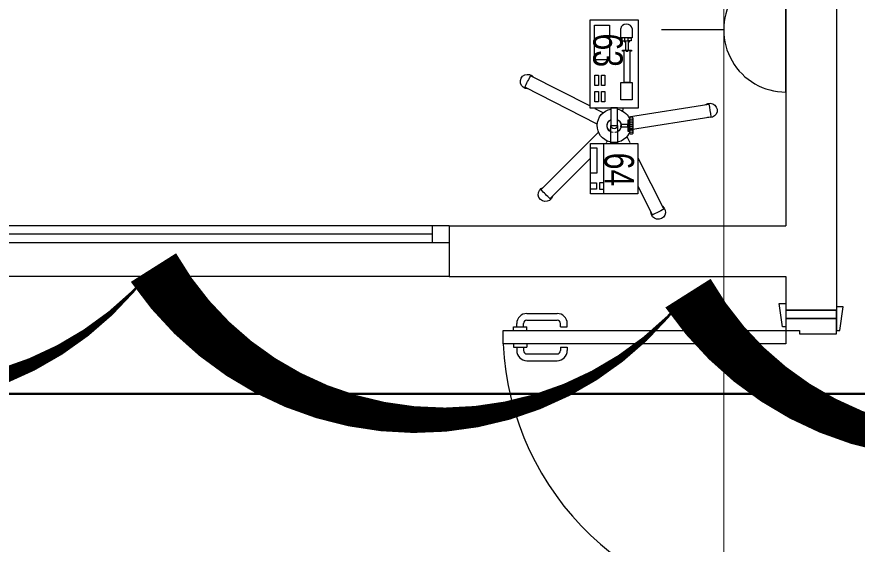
# Model space of a CAD drawing. Header units: metres. Extents: x 75097 to 220695, y -1557923 to -1361206.
# Drawn here: x 103917 to 106412, y -1465699 to -1464135 of the extents above; entities that cross this region are included whole.
import ezdxf

# ---------------------------------------------------------------- set-up
doc = ezdxf.new("R2010")
doc.units = ezdxf.units.M
doc.layers.get('0').update_dxf_attribs({"lineweight": 0})
for name, color, linetype, lineweight in [('A-100 - Copy$0$Aluminum', 8, 'Continuous', 0), ('A-100 - Copy$0$Medical Equipment and Furniture', 8, 'Continuous', 0), ('A-100 - Copy$0$Medical Equipment and Furniture1', 8, 'Continuous', 5), ('A-100 - Copy$0$Medical Equipment and Furniture2', 8, 'Continuous', 13), ('A-100 - Copy$0$Walls', 8, 'Continuous', 0), ('A-100 - Copy$0$Wooden Joinery', 8, 'Continuous', 0), ('E-LG', 245, 'Continuous', 30)]:
    doc.layers.add(name, color=color, linetype=linetype, lineweight=lineweight)
doc.layers.add('E-POWR', color=7, linetype='Continuous', lineweight=9, true_color=0x4e7e3e)
doc.layers.add('REV 01', color=7, linetype='Continuous', lineweight=0, true_color=0xe41b4d)
doc.styles.add('A-100 - Copy$0$X3G_ENTITY_257CFD', font='swisscl.ttf', dxfattribs={"height": 200})

# ---------------------------------------------------------------- blocks, each defined once
blk = doc.blocks.new('NORMAL SOCKET')
at = {"layer": 'E-POWR'}
for p, q in [((0, 307.7), (0, 615.4)), ((-307.7, 0), (307.7, 0))]:
    blk.add_line(p, q, dxfattribs=at)
blk.add_ellipse((0, 0), major_axis=(32.8, 305.9), ratio=1, start_param=4.81904, end_param=7.960633, dxfattribs=at)
blk = doc.blocks.new('A-100 - Copy$0$Syringe')
at = {"layer": 'A-100 - Copy$0$Medical Equipment and Furniture2'}
for points in [[(42.9739, -11.5277), (42.7139, -11.5277), (42.7139, -11.3827), (42.9739, -11.3827), (42.9739, -11.5277)], [(42.7384, -11.5086), (42.7658, -11.5086), (42.7658, -11.475), (42.7384, -11.475)], [(42.779, -11.4899), (42.779, -11.487), (42.7748, -11.487), (42.7748, -11.5), (42.779, -11.5), (42.779, -11.497)], [(42.8023, -11.4899), (42.779, -11.4899)], [(42.779, -11.497), (42.8023, -11.497)], [(42.8055, -11.4851), (42.8055, -11.48), (42.8023, -11.48), (42.8023, -11.5069), (42.8055, -11.5069), (42.8055, -11.5019)], [(42.8055, -11.5019), (42.8984, -11.5019), (42.8984, -11.4851), (42.8055, -11.4851)], [(42.8055, -11.4899), (42.8055, -11.497)], [(42.8055, -11.497), (42.8055, -11.4899)], [(42.8055, -11.497), (42.8055, -11.4899)]]:
    blk.add_lwpolyline(points, dxfattribs=at)
for points in [[(42.8312, -11.3974), (42.7289, -11.3974), (42.7289, -11.4415), (42.8312, -11.4415)], [(42.9073, -11.3985), (42.8765, -11.3985), (42.8765, -11.4091), (42.9073, -11.4091)], [(42.956, -11.3985), (42.9252, -11.3985), (42.9252, -11.4091), (42.956, -11.4091)], [(42.9073, -11.4175), (42.8765, -11.4175), (42.8765, -11.4281), (42.9073, -11.4281)], [(42.956, -11.4175), (42.9252, -11.4175), (42.9252, -11.4281), (42.956, -11.4281)], [(42.9498, -11.475), (42.8984, -11.475), (42.8984, -11.5086), (42.9498, -11.5086)], [(42.7748, -11.487), (42.7658, -11.487), (42.7658, -11.4777), (42.7748, -11.4777)], [(42.7748, -11.4967), (42.7658, -11.4967), (42.7658, -11.5059), (42.7748, -11.5059)]]:
    blk.add_lwpolyline(points, close=True, dxfattribs=at)
at = {"layer": 'A-100 - Copy$0$Medical Equipment and Furniture2', "extrusion": (0, 0, -1)}
blk.add_ellipse((42.7384, -11.4918), major_axis=(0, 0.0168), ratio=0.733735, start_param=3.141593, end_param=6.283185, dxfattribs=at)
blk = doc.blocks.new('A-100 - Copy$0$Infusion')
at = {"layer": 'A-100 - Copy$0$Medical Equipment and Furniture2'}
for points in [[(43.0793, -11.3852), (43.0793, -11.5252), (43.2293, -11.5252), (43.2293, -11.3852), (43.0793, -11.3852)], [(43.1962, -11.4242), (43.1962, -11.4114), (43.215, -11.4114), (43.215, -11.4242)]]:
    blk.add_lwpolyline(points, dxfattribs=at)
for points in [[(43.0793, -11.3852), (43.0793, -11.4242), (43.2293, -11.4242), (43.2293, -11.3852)], [(43.0927, -11.3852), (43.0927, -11.404), (43.1673, -11.404), (43.1673, -11.3852)], [(43.1962, -11.3852), (43.1962, -11.4027), (43.215, -11.4027), (43.215, -11.3852)]]:
    blk.add_lwpolyline(points, close=True, dxfattribs=at)
blk = doc.blocks.new('A-100 - Copy$0$Infusion Syringe')
at = {"layer": 'A-100 - Copy$0$Medical Equipment and Furniture1'}
for p, q in [((43.0225, -11.4053), (42.9127, -11.1899)), ((42.9683, -11.3827), (42.8788, -11.2071)), ((43.0459, -11.409), (43.2169, -11.238)), ((43.1234, -11.3852), (43.2437, -11.2649)), ((42.9886, -11.4225), (42.9765, -11.3988)), ((42.9753, -11.4431), (42.9739, -11.4433)), ((43.0124, -11.4411), (43.017, -11.4365)), ((43.0234, -11.4354), (43.017, -11.4365)), ((43.0357, -11.4374), (43.0414, -11.4403)), ((43.0444, -11.4461), (43.0414, -11.4403)), ((43.0728, -11.4359), (43.0766, -11.432)), ((43.0175, -11.473), (43.0233, -11.476)), ((43.0297, -11.4749), (43.0233, -11.476)), ((43.0407, -11.4693), (43.0453, -11.4647)), ((43.0463, -11.4583), (43.0453, -11.4647)), ((43.0791, -11.4595), (43.0793, -11.4596)), ((43.0006, -11.498), (42.9627, -11.7368)), ((42.9838, -11.4812), (42.9765, -11.4824)), ((43.0592, -11.4932), (43.0766, -11.502)), ((43.0381, -11.5039), (43.0003, -11.7427)), ((43.1221, -11.5252), (43.2746, -11.6029)), ((43.2058, -11.5252), (43.2919, -11.5691))]:
    blk.add_line(p, q, dxfattribs=at)
for points in [[(43.0266, -11.4455), (43.0266, -11.4649), (42.9739, -11.4649), (42.9739, -11.4455)], [(43.0266, -11.4455), (43.0266, -11.4649), (43.0793, -11.4649), (43.0793, -11.4455)], [(43.043, -11.4963), (43.043, -11.5009), (43.0102, -11.5009), (43.0102, -11.4963)]]:
    blk.add_lwpolyline(points, close=True, dxfattribs=at)
for points in [[(43.0302, -11.4759), (43.0302, -11.4963), (43.0229, -11.4963), (43.0229, -11.4759)], [(43.0046, -11.5009), (43.0485, -11.5009)], [(43.0485, -11.5116), (43.0046, -11.5116)]]:
    blk.add_lwpolyline(points, dxfattribs=at)
for centre, radius, start, end in [((42.8958, -11.1985), 0.0214, 359.734, 234.266), ((43.0266, -11.4552), 0.2881, 113.2187, 120.7813), ((43.2303, -11.2515), 0.0214, 287.734, 162.266), ((43.0266, -11.4552), 0.2881, 41.2187, 48.7813), ((43.0266, -11.4552), 0.0501, 296.8163, 169.3714), ((43.0266, -11.4552), 0.021, 6.8276, 152.4616), ((43.0266, -11.4552), 0.00972, 270, 90), ((43.0266, -11.4552), 0.0501, 190.6286, 243.1837), ((43.0266, -11.4552), 0.021, 207.5384, 353.1724), ((43.2833, -11.586), 0.0214, 215.734, 90.266), ((43.0266, -11.4552), 0.2881, 329.2187, 336.7813), ((42.9815, -11.7398), 0.0214, 143.734, 18.266), ((43.0266, -11.4552), 0.2881, 257.2187, 264.7813)]:
    blk.add_arc(centre, radius, start, end, dxfattribs=at)
for centre in [(43.0046, -11.5062), (43.0101, -11.5062), (43.0156, -11.5062), (43.0211, -11.5062), (43.0266, -11.5062), (43.0321, -11.5062), (43.0375, -11.5062), (43.043, -11.5062), (43.0485, -11.5062)]:
    blk.add_ellipse(centre, major_axis=(0, -0.00537), ratio=0.510594, start_param=3.141593, end_param=9.424778, dxfattribs=at)
for name in ['A-100 - Copy$0$Syringe', 'A-100 - Copy$0$Infusion']:
    blk.add_blockref(name, (0, 0), dxfattribs=at)
blk = doc.blocks.new('A-100 - Copy$0$A$C009F45C9')
at = {"layer": 'A-100 - Copy$0$Wooden Joinery'}
for p, q in [((844, -1650), (754, -1650)), ((844, -1670), (754, -1670)), ((724, -1690), (724, -1680)), ((744, -1690), (724, -1690)), ((744, -1690), (744, -1680)), ((884, -1690), (844, -1690)), ((844, -1700), (844, -1690)), ((854, -1690), (854, -1680)), ((874, -1690), (874, -1680)), ((884, -1700), (884, -1690)), ((844, -1740), (844, -1750)), ((884, -1740), (884, -1750)), ((724, -1750), (724, -1760)), ((744, -1750), (724, -1750)), ((744, -1750), (744, -1760)), ((844, -1770), (754, -1770)), ((884, -1750), (844, -1750)), ((854, -1750), (854, -1760)), ((874, -1750), (874, -1760)), ((844, -1790), (754, -1790))]:
    blk.add_line(p, q, dxfattribs=at)
for points in [[(-75, -60), (-85, -60), (-95, 10), (-75, 10)], [(75, -50), (85, -50), (95, 20), (75, 20)], [(75, -100), (914, -100), (914, -60), (75, -60)], [(75, -1700), (914, -1700), (914, -1740), (75, -1740)], [(75, -1700), (914, -1700), (914, -1740), (75, -1740)], [(-75, -1740), (-85, -1740), (-95, -1810), (-75, -1810)], [(75, -1750), (85, -1750), (95, -1820), (75, -1820)]]:
    blk.add_lwpolyline(points, close=True, dxfattribs=at)
for points in [[(75, -25), (-75, -25), (-75, 0), (75, 0), (75, -25)], [(75, -25), (75, -60), (35, -60), (35, -70), (-75, -70), (-75, -25), (75, -25)], [(75, -1775), (75, -1740), (35, -1740), (35, -1730), (-75, -1730), (-75, -1775), (75, -1775)], [(75, -1775), (-75, -1775), (-75, -1800), (75, -1800), (75, -1775)]]:
    blk.add_lwpolyline(points, dxfattribs=at)
for centre, radius, start, end in [((75, -60), 840, 270, 357.2706), ((75, -1740), 840, 2.7294, 90), ((754, -1680), 30, 90, 180), ((754, -1680), 10, 90, 180), ((844, -1680), 30, 0, 90), ((844, -1680), 10, 0, 90), ((754, -1760), 30, 180, 270), ((754, -1760), 10, 180, 270), ((844, -1760), 10, 270, 0), ((844, -1760), 30, 270, 0)]:
    blk.add_arc(centre, radius, start, end, dxfattribs=at)
blk = doc.blocks.new('A-100 - Copy')
at = {"layer": 'A-100 - Copy$0$Aluminum'}
for p, q in [((105200.3, -1464754.7, 2.4), (103400.3, -1464754.7, 2.4)), ((105150.3, -1464754.7, 2.4), (105150.3, -1464804.7, 2.4)), ((105150.3, -1464779.7, 2.4), (103450.3, -1464779.7, 2.4)), ((105200.3, -1464804.7, 2.4), (103400.3, -1464804.7, 2.4)), ((105200.3, -1464904.5, 2.4), (103400.3, -1464904.5, 2.4))]:
    blk.add_line(p, q, dxfattribs=at)
at = {"layer": 'A-100 - Copy$0$Walls'}
for p, q in [((106200.3, -1458424.2, 2.4), (106200.3, -1464754.7, 2.4)), ((106350.3, -1458424.2, 2.4), (106350.3, -1465004.5, 2.4)), ((105200.3, -1464754.7, 2.4), (106200.3, -1464754.7, 2.4)), ((105200.3, -1464754.7, 2.4), (105200.3, -1464904.5, 2.4)), ((105200.3, -1464904.5, 2.4), (106200.3, -1464904.5, 2.4)), ((106200.3, -1464904.5, 2.4), (106200.3, -1465004.5, 2.4))]:
    blk.add_line(p, q, dxfattribs=at)
at = {"layer": 'A-100 - Copy$0$Walls', "elevation": 2.4}
blk.add_lwpolyline([(106200.3, -1465004.5), (106350.3, -1465004.5)], dxfattribs=at)
at = {"layer": 'A-100 - Copy$0$Medical Equipment and Furniture', "xscale": -1000.000000000003, "yscale": 1000.000000000003, "zscale": 1000, "rotation": 90}
blk.add_blockref('A-100 - Copy$0$Infusion Syringe', (94235.1, -1421430.7, 2.4), dxfattribs=at)
at = {"layer": 'A-100 - Copy$0$Wooden Joinery', "rotation": 179.9999999999999}
blk.add_blockref('A-100 - Copy$0$A$C009F45C9', (106275.3, -1466804.5, 2.4), dxfattribs=at)
at = {"layer": 'A-100 - Copy$0$Medical Equipment and Furniture', "char_height": 87.47, "attachment_point": 8, "rotation": 270, "style": 'A-100 - Copy$0$X3G_ENTITY_257CFD'}
for s, insert in [('63', (105627.2, -1464233.8, 2.4)), ('64', (105660.6, -1464587.4, 2.4))]:
    blk.add_mtext(s, dxfattribs=dict(at, insert=insert))

msp = doc.modelspace()

# ---------------------------------------------------------------- linework, layer by layer
at = {"layer": 'E-LG', "color": 1}
msp.add_lwpolyline([(94285.3, -1464444.8), (94394.2, -1464765.8), (95724.9, -1464765.8), (95812.3, -1464469.8), (95918.6, -1464786.2), (95918.6, -1465252.9), (115237, -1465252.9)], dxfattribs=at)
at = {"layer": 'E-POWR', "const_width": 3, "elevation": 2.4}
msp.add_lwpolyline([(101301.6, -1469493.1), (103357.4, -1469493.1), (106015.7, -1469501.2), (106015.7, -1467084.4), (106015.7, -1464173.3), (106016.1, -1461849.7), (106016.1, -1460882), (106016, -1459903.3), (106016, -1458477.5), (100683.9, -1458477.5), (100683.9, -1459987.1), (100165.7, -1459987.1), (100165.7, -1461482.9)], dxfattribs=at)

# ---------------------------------------------------------------- block references
at = {"layer": 'E-POWR', "color": 85, "xscale": 0.6, "yscale": 0.6, "zscale": 0.6, "rotation": 90}
msp.add_blockref('NORMAL SOCKET', (106200.3, -1464173.3, 2.4), dxfattribs=at)

# ---------------------------------------------------------------- next in the draw order: block references
msp.add_blockref('A-100 - Copy', (0, 0))

# ---------------------------------------------------------------- next in the draw order: linework, layer by layer
at = {"layer": 'REV 01', "color": 3, "elevation": -2.4}
msp.add_lwpolyline([(109083.2, -1465106.1, 0, 158.9, -0.520567), (107496.4, -1465030.2, 0, 158.9, -0.520567), (105909.6, -1464954.2, 0, 158.9, -0.520567), (104322.8, -1464878.3, 0, 158.9, -0.520567), (102736.1, -1464802.3, 0, 158.9, -0.520567), (101149.3, -1464726.4, 0, 158.9, -0.520567), (99562.5, -1464650.5, 0, 158.9, -0.520567), (97975.7, -1464574.5, 0, 158.9, -0.520567), (96389, -1464498.6, 0, 158.9, -0.520567), (94802.2, -1464422.7, 0, 158.9, -0.520567), (93215.4, -1464346.7, 0, 158.9, -0.520567), (93184.3, -1462830.3, 0, 158.9, -0.520567), (93230.5, -1461242.4, 0, 158.9, -0.520567), (93276.7, -1459654.5, 0, 158.9, -0.520567), (93322.8, -1458066.6, 0, 158.9, -0.520567), (93369, -1456478.7, 0, 158.9, -0.520567)], format="xyseb", dxfattribs=at)

doc.saveas('drawing.dxf')
